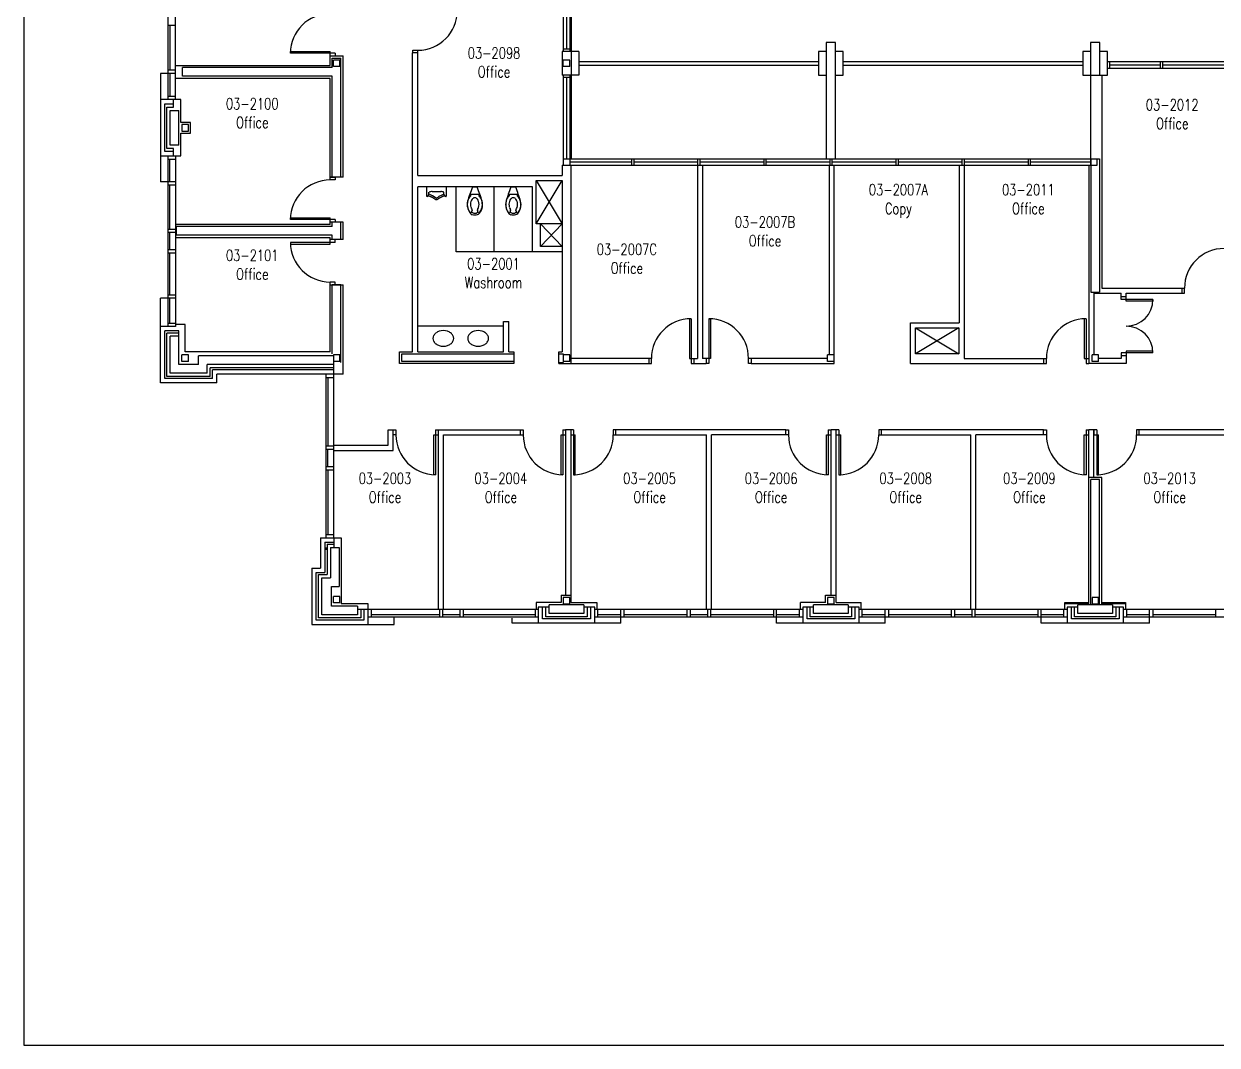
# Model space of a CAD drawing. Extents: x 11182 to 734459, y -1391328 to 152085.
# Drawn here: x 267104 to 294618, y -20624 to 2922 of the extents above; entities that cross this region are included whole.
import ezdxf
from ezdxf.enums import TextEntityAlignment as Align

# ---------------------------------------------------------------- set-up
doc = ezdxf.new("R2010")
doc.units = 0
doc.header["$LTSCALE"] = 500
doc.header["$MEASUREMENT"] = 0
doc.layers.add('0_Defpoints', color=106, linetype='CONTINUOUS', plot=False)
for name, color, linetype in [('0_room_data', 7, 'CONTINUOUS'), ('1_Wall_Exist', 251, 'CONTINUOUS'), ('3_Text', 7, 'CONTINUOUS')]:
    doc.layers.add(name, color=color, linetype=linetype)
doc.styles.add('1_200', font='simplex.shx', dxfattribs={"width": 0.75, "height": 460})

# ---------------------------------------------------------------- blocks, each defined once
blk = doc.blocks.new('room_data')
at = {"layer": '3_Text', "style": '1_200', "width": 0.75}
for tag, p in [('ROOMNUM', (0, 0)), ('ROOMUSE', (0, -575))]:
    blk.add_attdef(tag, text='', height=345, dxfattribs=at).set_placement(p, align=Align.MIDDLE_CENTER)

msp = doc.modelspace()

# ---------------------------------------------------------------- linework, layer by layer
at = {"layer": '0_Defpoints'}
msp.add_lwpolyline([(267104, 27238), (267104, -20624), (341074, -20624), (341074, 27238)], close=True, dxfattribs=at)
at = {"layer": '1_Wall_Exist'}
for p, q in [((279723, 12241), (279723, -187)), ((279541, 9766), (279541, 2288)), ((279691, 9766), (279691, 2288)), ((279616, 6002), (279616, 2338)), ((270597, 1176), (270597, 5334)), ((270422, 5109), (270422, 1176)), ((270597, 2884), (270422, 2884)), ((270472, 2884), (270472, 1851)), ((285604, 2493), (285604, -187)), ((285819, 2493), (285604, 2493)), ((285819, -187), (285819, 2493)), ((291700, 2493), (291700, -337)), ((291915, 2493), (291700, 2493)), ((291915, 1738), (291915, 2493)), ((273251, 2244), (273251, 2284)), ((273251, 2284), (274166, 2284)), ((274281, 2244), (273251, 2244)), ((274166, 1963), (274166, 2284)), ((274281, 2244), (274281, 2182)), ((276066, -4637), (276066, 2251)), ((276186, 2251), (276066, 2251)), ((276071, 2251), (276071, 2313)), ((276071, 2313), (276186, 2313)), ((276186, -572), (276186, 2313)), ((279516, 2288), (279516, 1738)), ((279898, 2288), (279516, 2288)), ((279691, 2338), (279541, 2338)), ((279898, 2288), (279898, 1738)), ((285604, 2288), (285429, 2288)), ((285429, 2288), (285429, 1738)), ((285994, 2288), (285819, 2288)), ((285994, 1738), (285994, 2288)), ((291700, 2288), (291525, 2288)), ((291525, 2288), (291525, 1738)), ((292090, 2288), (291915, 2288)), ((292090, 1738), (292090, 2288)), ((270597, 1963), (274166, 1963)), ((274166, 2182), (274466, 2182)), ((274216, 1913), (274216, 2132)), ((274216, 2132), (274416, 2132)), ((274241, 1938), (274241, 2088)), ((274391, 2088), (274241, 2088)), ((274391, 1938), (274241, 1938)), ((274391, 1938), (274391, 2088)), ((274416, -615), (274416, 2132)), ((274466, -615), (274466, 2182)), ((279691, 2088), (279541, 2088)), ((279541, 1938), (279541, 2088)), ((279691, 1938), (279541, 1938)), ((279691, 1938), (279691, 2088)), ((279898, 2053), (285429, 2053)), ((279898, 1973), (285429, 1973)), ((285994, 2053), (291525, 2053)), ((285994, 1973), (291525, 1973)), ((292090, 2053), (297622, 2053)), ((292140, 2053), (292140, 1903)), ((292140, 1978), (293307, 1978)), ((293307, 2053), (293307, 1903)), ((293357, 2053), (293357, 1903)), ((293357, 1978), (294831, 1978)), ((270252, 1776), (270252, -724)), ((270597, 1776), (270252, 1776)), ((270597, 1851), (270422, 1851)), ((270472, 1778), (270472, 1251)), ((274166, 1663), (270597, 1663)), ((274216, 1913), (270760, 1913)), ((270760, 1713), (270760, 1913)), ((274216, 1713), (270760, 1713)), ((274166, -676), (274166, 1663)), ((274216, -615), (274216, 1713)), ((279898, 1738), (279516, 1738)), ((279541, 1738), (279541, -337)), ((279691, 1688), (279541, 1688)), ((279616, 1688), (279616, -187)), ((279691, 1738), (279691, -337)), ((285429, 1738), (285604, 1738)), ((285819, 1738), (285994, 1738)), ((291525, 1738), (292090, 1738)), ((291958, 1738), (291958, -3172)), ((292090, 1903), (295618, 1903)), ((270727, 1176), (270252, 1176)), ((270422, 1251), (270597, 1251)), ((270552, 1001), (270552, 1176)), ((270727, 651), (270727, 1176)), ((270352, -24), (270352, 1076)), ((270352, 1076), (270552, 1076)), ((270402, 51), (270402, 1001)), ((270402, 1001), (270552, 1001)), ((270477, 126), (270477, 926)), ((270477, 926), (270677, 926)), ((270677, 126), (270677, 926)), ((270947, 651), (270727, 651)), ((270897, 601), (270747, 601)), ((270747, 601), (270747, 451)), ((270897, 451), (270897, 601)), ((270947, 401), (270947, 651)), ((270727, -124), (270727, 401)), ((270727, 401), (270947, 401)), ((270747, 451), (270897, 451)), ((270552, 51), (270402, 51)), ((270677, 126), (270477, 126)), ((270552, -124), (270552, 51)), ((270252, -124), (270727, -124)), ((270552, -24), (270352, -24)), ((270422, -124), (270422, -4057)), ((270422, -199), (270597, -199)), ((270472, -724), (270472, -199)), ((270597, -124), (270597, -4057)), ((279541, -187), (291908, -187)), ((279691, -262), (281115, -262)), ((281115, -187), (281115, -337)), ((281165, -187), (281165, -337)), ((281165, -262), (282639, -262)), ((282639, -187), (282639, -337)), ((282689, -187), (282689, -337)), ((282689, -262), (284163, -262)), ((284163, -187), (284163, -337)), ((284213, -187), (284213, -337)), ((284213, -262), (285687, -262)), ((285687, -187), (285687, -337)), ((285737, -187), (285737, -337)), ((285737, -262), (287211, -262)), ((287211, -187), (287211, -337)), ((287261, -187), (287261, -337)), ((287261, -262), (288735, -262)), ((288735, -187), (288735, -337)), ((288785, -187), (288785, -4792)), ((288785, -262), (290259, -262)), ((290259, -187), (290259, -337)), ((290309, -187), (290309, -337)), ((290309, -262), (291700, -262)), ((291708, -187), (291708, -3263)), ((291850, -337), (291850, -187)), ((291908, -187), (291908, -3263)), ((279516, -337), (279516, -572)), ((279516, -337), (282688, -337)), ((279716, -337), (279716, -4912)), ((282636, -337), (282636, -4792)), ((282689, -337), (288784, -337)), ((282751, -337), (282751, -4792)), ((285672, -337), (285672, -4712)), ((285787, -4912), (285787, -337)), ((288670, -337), (288670, -3972)), ((288785, -337), (291850, -337)), ((291658, -337), (291658, -4912)), ((270597, -724), (270252, -724)), ((270597, -799), (270422, -799)), ((270472, -1816), (270472, -799)), ((274166, -613), (274281, -613)), ((274466, -615), (274166, -615)), ((274281, -676), (274166, -676)), ((274281, -613), (274281, -676)), ((276186, -572), (279516, -572)), ((278916, -1687), (278916, -687)), ((278916, -687), (279516, -687)), ((278916, -1687), (279516, -687)), ((278916, -687), (279516, -1687)), ((279516, -687), (279516, -4637)), ((278831, -837), (276186, -837)), ((276186, -4637), (276186, -837)), ((276392, -1052), (276392, -844)), ((276427, -1037, -50), (276432, -1039, -50)), ((276432, -1039, -50), (276437, -1040, -50)), ((276437, -1040, -50), (276442, -1042, -50)), ((276442, -1004), (276445, -962)), ((276465, -1013, -50), (276442, -1004, -50)), ((276442, -1042, -50), (276447, -1044, -50)), ((276447, -1044, -50), (276451, -1045, -50)), ((276451, -1045, -50), (276455, -1047, -50)), ((276455, -1047, -50), (276459, -1049, -50)), ((276459, -1049, -50), (276463, -1050, -50)), ((276463, -1050, -50), (276467, -1052, -50)), ((276492, -1025, -50), (276465, -1013, -50)), ((276467, -1052, -50), (276471, -1054, -50)), ((276471, -1054, -50), (276475, -1055, -50)), ((276475, -1055, -50), (276479, -1057, -50)), ((276479, -1057, -50), (276483, -1059, -50)), ((276483, -1059, -50), (276488, -1061, -50)), ((276488, -1061, -50), (276493, -1064, -50)), ((276527, -1044, -50), (276492, -1025, -50)), ((276493, -1064, -50), (276498, -1067, -50)), ((276498, -1067, -50), (276504, -1070, -50)), ((276504, -1070, -50), (276511, -1073, -50)), ((276511, -1073, -50), (276517, -1077, -50)), ((276517, -1077, -50), (276524, -1081, -50)), ((276518, -946), (276715, -946)), ((276524, -1081, -50), (276531, -1085, -50)), ((276587, -1081, -50), (276527, -1044, -50)), ((276531, -1085, -50), (276538, -1089, -50)), ((276538, -1089, -50), (276545, -1093, -50)), ((276545, -1093, -50), (276551, -1097, -50)), ((276551, -1097, -50), (276557, -1100, -50)), ((276557, -1100, -50), (276562, -1103, -50)), ((276613, -1098, -50), (276587, -1081, -50)), ((276646, -1081, -50), (276620, -1098, -50)), ((276676, -1062, -50), (276646, -1081, -50)), ((276670, -1104, -50), (276676, -1100, -50)), ((276742, -1025, -50), (276676, -1062, -50)), ((276676, -1100, -50), (276683, -1096, -50)), ((276683, -1096, -50), (276689, -1092, -50)), ((276689, -1092, -50), (276696, -1088, -50)), ((276696, -1088, -50), (276702, -1084, -50)), ((276702, -1084, -50), (276708, -1081, -50)), ((276708, -1081, -50), (276713, -1078, -50)), ((276713, -1078, -50), (276718, -1075, -50)), ((276718, -1075, -50), (276723, -1072, -50)), ((276723, -1072, -50), (276728, -1070, -50)), ((276728, -1070, -50), (276732, -1068, -50)), ((276732, -1068, -50), (276736, -1065, -50)), ((276736, -1065, -50), (276740, -1063, -50)), ((276740, -1063, -50), (276744, -1062, -50)), ((276769, -1013, -50), (276742, -1025, -50)), ((276744, -1062, -50), (276748, -1060, -50)), ((276748, -1060, -50), (276751, -1058, -50)), ((276751, -1058, -50), (276755, -1057, -50)), ((276755, -1057, -50), (276759, -1055, -50)), ((276759, -1055, -50), (276762, -1054, -50)), ((276762, -1054, -50), (276766, -1052, -50)), ((276766, -1052, -50), (276770, -1050, -50)), ((276791, -1004, -50), (276769, -1013, -50)), ((276770, -1050, -50), (276774, -1049, -50)), ((276774, -1049, -50), (276778, -1047, -50)), ((276778, -1047, -50), (276782, -1046, -50)), ((276782, -1046, -50), (276786, -1044, -50)), ((276786, -1044, -50), (276791, -1042, -50)), ((276791, -1004), (276788, -962)), ((276791, -1042, -50), (276796, -1041, -50)), ((276796, -1041, -50), (276801, -1040, -50)), ((276801, -1040, -50), (276807, -1039, -50)), ((276842, -844), (276841, -1052)), ((277071, -2337), (277071, -837)), ((277413, -1041, -51), (277413, -1002, -51)), ((277413, -1002, -51), (277591, -1002, -51)), ((277459, -837), (277547, -837)), ((277591, -1002, -51), (277591, -1041, -51)), ((277951, -2337), (277951, -837)), ((278299, -1041, -51), (278299, -1002, -51)), ((278299, -1002, -51), (278477, -1002, -51)), ((278345, -837), (278434, -837)), ((278477, -1002, -51), (278477, -1041, -51)), ((278831, -2337), (278831, -837)), ((276562, -1103, -50), (276567, -1106, -50)), ((276567, -1106, -50), (276571, -1109, -50)), ((276571, -1109, -50), (276575, -1111, -50)), ((276575, -1111, -50), (276579, -1114, -50)), ((276579, -1114, -50), (276583, -1116, -50)), ((276583, -1116, -50), (276587, -1119, -50)), ((276587, -1119, -50), (276591, -1121, -50)), ((276591, -1121, -50), (276594, -1123, -50)), ((276594, -1123, -50), (276598, -1125, -50)), ((276598, -1125, -50), (276602, -1127, -50)), ((276602, -1127, -50), (276605, -1129, -50)), ((276605, -1129, -50), (276609, -1130, -50)), ((276609, -1130, -50), (276613, -1131, -50)), ((276613, -1131, -50), (276617, -1131, -50)), ((276617, -1131, -50), (276620, -1131, -50)), ((276620, -1131, -50), (276624, -1130, -50)), ((276624, -1130, -50), (276628, -1129, -50)), ((276628, -1129, -50), (276632, -1127, -50)), ((276632, -1127, -50), (276636, -1124, -50)), ((276636, -1124, -50), (276641, -1122, -50)), ((276641, -1122, -50), (276646, -1119, -50)), ((276646, -1119, -50), (276651, -1115, -50)), ((276651, -1115, -50), (276657, -1112, -50)), ((276657, -1112, -50), (276663, -1108, -50)), ((276663, -1108, -50), (276670, -1104, -50)), ((277439, -1372, -51), (277421, -1428, -51)), ((277583, -1429, -51), (277565, -1372, -51)), ((278325, -1372, -51), (278307, -1428, -51)), ((278470, -1429, -51), (278451, -1372, -51)), ((273251, -1591), (273251, -1551)), ((273251, -1551), (274166, -1551)), ((274281, -1591), (273251, -1591)), ((274166, -1703), (274166, -1551)), ((274281, -1591), (274281, -1653)), ((277605, -1434, -51), (277613, -1426, -51)), ((278491, -1434, -51), (278499, -1426, -51)), ((270597, -1816), (270422, -1816)), ((270597, -1891), (270422, -1891)), ((270472, -2291), (270472, -1891)), ((274166, -1703), (270597, -1703)), ((274216, -1753), (270622, -1753)), ((270622, -1953), (270622, -1753)), ((274466, -1653), (274166, -1653)), ((274216, -1753), (274216, -1653)), ((274416, -2053), (274416, -1653)), ((274466, -2053), (274466, -1653)), ((279516, -1687), (278916, -1687)), ((279016, -2212), (279016, -1687)), ((279016, -1687), (279516, -2212)), ((279516, -1687), (279016, -2212)), ((270597, -2003), (274166, -2003)), ((274216, -1953), (270622, -1953)), ((274281, -2116), (273251, -2116)), ((273251, -2116), (273251, -2156)), ((273251, -2156), (274166, -2156)), ((274166, -2156), (274166, -2003)), ((274466, -2053), (274166, -2053)), ((274216, -2053), (274216, -1953)), ((274281, -2116), (274281, -2053)), ((270597, -2291), (270422, -2291)), ((270597, -2366), (270422, -2366)), ((270472, -3331), (270472, -2366)), ((279516, -2337), (277071, -2337)), ((279516, -2212), (279016, -2212)), ((274166, -4637), (274166, -3031)), ((274281, -3031), (274166, -3031)), ((274166, -3093), (274466, -3093)), ((274216, -4687), (274216, -3095)), ((274416, -3095), (274216, -3095)), ((274281, -3093), (274281, -3031)), ((274416, -4887), (274416, -3095)), ((274466, -5157), (274466, -3093)), ((291708, -3263), (291908, -3263)), ((291773, -3287), (291773, -4712)), ((291773, -3287), (292408, -3287)), ((291958, -3172), (293866, -3172)), ((292408, -3433), (292408, -3287)), ((292523, -3287), (293866, -3287)), ((292523, -3473), (292523, -3287)), ((293804, -3172), (293804, -3287)), ((293866, -3287), (293866, -3172)), ((270252, -5357), (270252, -3406)), ((270597, -3406), (270252, -3406)), ((270597, -3331), (270422, -3331)), ((270472, -3982), (270472, -3406)), ((292523, -3371), (292408, -3371)), ((293138, -3433), (292408, -3433)), ((293138, -3473), (292523, -3473)), ((293138, -3433), (293138, -3473)), ((270597, -4057), (270252, -4057)), ((270422, -3982), (270597, -3982)), ((270827, -4007), (270597, -4007)), ((270822, -4637), (270822, -4007)), ((270827, -4637), (270827, -4007)), ((276186, -4037), (278166, -4037)), ((278166, -4637), (278166, -3937)), ((278166, -3937), (278286, -3937)), ((278286, -4637), (278286, -3937)), ((282449, -3877), (282449, -4792)), ((282489, -3877), (282449, -3877)), ((282489, -3877), (282489, -4907)), ((282898, -3877), (282938, -3877)), ((282898, -3877), (282898, -4907)), ((282938, -3877), (282938, -4792)), ((287545, -3972), (288670, -3972)), ((287545, -4912), (287545, -3972)), ((287660, -4087), (288660, -4687)), ((288660, -4087), (287660, -4687)), ((287660, -4087), (288660, -4087)), ((287660, -4687), (287660, -4087)), ((288660, -4087), (288660, -4687)), ((291555, -3877), (291555, -4792)), ((291595, -3877), (291555, -3877)), ((291595, -3877), (291595, -4907)), ((270352, -5257), (270352, -4157)), ((270677, -4157), (270352, -4157)), ((270402, -5207), (270402, -4207)), ((270677, -4207), (270402, -4207)), ((270677, -4282), (270477, -4282)), ((270477, -5132), (270477, -4282)), ((270677, -4932), (270677, -4157)), ((274166, -4637), (270822, -4637)), ((275766, -4912), (275766, -4637)), ((275766, -4637), (276066, -4637)), ((276186, -4637), (278166, -4637)), ((278286, -4637), (278401, -4637)), ((278401, -4637), (278401, -4912)), ((279441, -4912), (279441, -4637)), ((279441, -4637), (279516, -4637)), ((292408, -4663), (292408, -4797)), ((293138, -4663), (292408, -4663)), ((293138, -4623), (292523, -4623)), ((292523, -4623), (292523, -4912)), ((293138, -4663), (293138, -4623)), ((271127, -4932), (270677, -4932)), ((270897, -4712), (270747, -4712)), ((270747, -4862), (270747, -4712)), ((270897, -4862), (270747, -4862)), ((270897, -4862), (270897, -4712)), ((274241, -4732), (271127, -4732)), ((271127, -4932), (271127, -4732)), ((274241, -4932), (271327, -4932)), ((271327, -5132), (271327, -4932)), ((274241, -4712), (274241, -8925)), ((274391, -4712), (274241, -4712)), ((274391, -4862), (274241, -4862)), ((274391, -4862), (274391, -4712)), ((278401, -4912), (275766, -4912)), ((275816, -4687), (278401, -4687)), ((275816, -4862), (275816, -4687)), ((278401, -4862), (275816, -4862)), ((279441, -4687), (279541, -4687)), ((279441, -4887), (279541, -4887)), ((279441, -4912), (281511, -4912)), ((279541, -4687), (279541, -4887)), ((279691, -4712), (279541, -4712)), ((279691, -4862), (279541, -4862)), ((279691, -4862), (279691, -4712)), ((281574, -4792), (279716, -4792)), ((281511, -4792), (281511, -4912)), ((281511, -4907), (281574, -4907)), ((281574, -4907), (281574, -4792)), ((282449, -4792), (282636, -4792)), ((282489, -4907), (282551, -4907)), ((282551, -4792), (282551, -4912)), ((282551, -4912), (282835, -4912)), ((282938, -4792), (282751, -4792)), ((282835, -4792), (282835, -4912)), ((282898, -4907), (282835, -4907)), ((285637, -4792), (283813, -4792)), ((283813, -4907), (283813, -4792)), ((283875, -4907), (283813, -4907)), ((283875, -4792), (283875, -4912)), ((283875, -4912), (285787, -4912)), ((285787, -4712), (285637, -4712)), ((285637, -4862), (285637, -4712)), ((285787, -4862), (285637, -4862)), ((287545, -4912), (290618, -4912)), ((288660, -4687), (287660, -4687)), ((288785, -4792), (290680, -4792)), ((290618, -4792), (290618, -4912)), ((290618, -4907), (290680, -4907)), ((290680, -4907), (290680, -4792)), ((291555, -4792), (291658, -4792)), ((291595, -4907), (291658, -4907)), ((292523, -4912), (291658, -4912)), ((291883, -4712), (291733, -4712)), ((291733, -4862), (291733, -4712)), ((291883, -4862), (291733, -4862)), ((291883, -4862), (291883, -4712)), ((292408, -4797), (291883, -4797)), ((292408, -4726), (292523, -4726)), ((271402, -5207), (270402, -5207)), ((271327, -5132), (270477, -5132)), ((271402, -5207), (271402, -5007)), ((274241, -5007), (271402, -5007)), ((271452, -5257), (271452, -5057)), ((274241, -5057), (271452, -5057)), ((271552, -5357), (271552, -5157)), ((274466, -5157), (271552, -5157)), ((274066, -5157), (274066, -8925)), ((271552, -5357), (270252, -5357)), ((271452, -5257), (270352, -5257)), ((274066, -5232), (274241, -5232)), ((274116, -5232), (274116, -6817)), ((275501, -6794), (275501, -6437)), ((275501, -6437), (275621, -6437)), ((275621, -6914), (275621, -6437)), ((275621, -6442), (275684, -6442)), ((275684, -6557), (275621, -6557)), ((275684, -6442), (275684, -6557)), ((276559, -7472), (276559, -6557)), ((276559, -6557), (276661, -6557)), ((276599, -6442), (276599, -7472)), ((276599, -6442), (276661, -6442)), ((276661, -10580), (276661, -6437)), ((276661, -6437), (278556, -6437)), ((276781, -10580), (276781, -6557)), ((276781, -6557), (278618, -6557)), ((278556, -6557), (278556, -6437)), ((278556, -6442), (278618, -6442)), ((278618, -6442), (278618, -6557)), ((279493, -7472), (279493, -6557)), ((279493, -6557), (279596, -6557)), ((279533, -6442), (279533, -7472)), ((279533, -6442), (279596, -6442)), ((279596, -6437), (279596, -10252)), ((279716, -6437), (279596, -6437)), ((279716, -6437), (279716, -10420)), ((279778, -6442), (279716, -6442)), ((279716, -6557), (279818, -6557)), ((279778, -6442), (279778, -7472)), ((279818, -7472), (279818, -6557)), ((280756, -6442), (280693, -6442)), ((280693, -6442), (280693, -6557)), ((280693, -6557), (282841, -6557)), ((284672, -6437), (280756, -6437)), ((280756, -6557), (280756, -6437)), ((282841, -10580), (282841, -6557)), ((284734, -6557), (282961, -6557)), ((282961, -10580), (282961, -6557)), ((284672, -6557), (284672, -6437)), ((284672, -6442), (284734, -6442)), ((284734, -6442), (284734, -6557)), ((285609, -7472), (285609, -6557)), ((285609, -6557), (285712, -6557)), ((285649, -6442), (285649, -7472)), ((285649, -6442), (285712, -6442)), ((285712, -6442), (285712, -6557)), ((285717, -10252), (285717, -6437)), ((285837, -6437), (285717, -6437)), ((285837, -10420), (285837, -6437)), ((285899, -6442), (285837, -6442)), ((285837, -6557), (285939, -6557)), ((285899, -6442), (285899, -7472)), ((285939, -7472), (285939, -6557)), ((286877, -6442), (286814, -6442)), ((286814, -6442), (286814, -6557)), ((286814, -6557), (288937, -6557)), ((290618, -6437), (286877, -6437)), ((286877, -6557), (286877, -6437)), ((288937, -10580), (288937, -6557)), ((289057, -10580), (289057, -6557)), ((290680, -6557), (289057, -6557)), ((290618, -6557), (290618, -6437)), ((290618, -6442), (290680, -6442)), ((290680, -6442), (290680, -6557)), ((291555, -7472), (291555, -6557)), ((291555, -6557), (291658, -6557)), ((291595, -6442), (291595, -7472)), ((291595, -6442), (291658, -6442)), ((291658, -10450), (291658, -6437)), ((291778, -6437), (291658, -6437)), ((291778, -7537), (291778, -6437)), ((291783, -6557), (291783, -6437)), ((291845, -6442), (291783, -6442)), ((291783, -6557), (291885, -6557)), ((291845, -6442), (291845, -7472)), ((291885, -7472), (291885, -6557)), ((292823, -6442), (292760, -6442)), ((292760, -6442), (292760, -6557)), ((292760, -6557), (295033, -6557)), ((296864, -6437), (292823, -6437)), ((292823, -6557), (292823, -6437)), ((274241, -6817), (274066, -6817)), ((274241, -6794), (275501, -6794)), ((274241, -6892), (274066, -6892)), ((274116, -7292), (274116, -6892)), ((274241, -6914), (275621, -6914)), ((274241, -7292), (274066, -7292)), ((274241, -7367), (274066, -7367)), ((274116, -7367), (274116, -8850)), ((276599, -7472), (276559, -7472)), ((279533, -7472), (279493, -7472)), ((279778, -7472), (279818, -7472)), ((285649, -7472), (285609, -7472)), ((285899, -7472), (285939, -7472)), ((291595, -7472), (291555, -7472)), ((291958, -7537), (291658, -7537)), ((291708, -10450), (291708, -7587)), ((291908, -7587), (291708, -7587)), ((291845, -7472), (291885, -7472)), ((291908, -10450), (291908, -7587)), ((291958, -10450), (291958, -7537)), ((273946, -8925), (274421, -8925)), ((273946, -8925), (273946, -9625)), ((274046, -9025), (274251, -9025)), ((274046, -9025), (274046, -9725)), ((274066, -8850), (274241, -8850)), ((274096, -9075), (274251, -9075)), ((274096, -9075), (274096, -9775)), ((274251, -8925), (274251, -9150)), ((274421, -8925), (274421, -10450)), ((274076, -9153), (274076, -9203)), ((274171, -9150), (274171, -9850)), ((274171, -9150), (274371, -9150)), ((274371, -9150), (274371, -10050)), ((273746, -9625), (273746, -10925)), ((273746, -9625), (273946, -9625)), ((273846, -10825), (273846, -9725)), ((273846, -9725), (274046, -9725)), ((273896, -10775), (273896, -9775)), ((273896, -9775), (274096, -9775)), ((273971, -9850), (274171, -9850)), ((273971, -10700), (273971, -9850)), ((274196, -10050), (274371, -10050)), ((274196, -10500), (274196, -10050)), ((274241, -10430), (274241, -10280)), ((274391, -10280), (274241, -10280)), ((274391, -10430), (274241, -10430)), ((274391, -10430), (274391, -10280)), ((275046, -10450), (274421, -10450)), ((275046, -10925), (275046, -10450)), ((278916, -10420), (278916, -10580)), ((279491, -10420), (278916, -10420)), ((279491, -10252), (279491, -10420)), ((279491, -10252), (279716, -10252)), ((279691, -10302), (279541, -10302)), ((279541, -10302), (279541, -10452)), ((279541, -10452), (279691, -10452)), ((279691, -10452), (279691, -10302)), ((279716, -10420), (280316, -10420)), ((280316, -10420), (280316, -10580)), ((285012, -10580), (285012, -10420)), ((285587, -10420), (285012, -10420)), ((285587, -10420), (285587, -10252)), ((285587, -10252), (285837, -10252)), ((285787, -10302), (285637, -10302)), ((285637, -10302), (285637, -10452)), ((285637, -10452), (285787, -10452)), ((285787, -10452), (285787, -10302)), ((285837, -10420), (286412, -10420)), ((286412, -10580), (286412, -10420)), ((291108, -10420), (291658, -10420)), ((291108, -10580), (291108, -10420)), ((291658, -10450), (291108, -10450)), ((291883, -10302), (291733, -10302)), ((291733, -10302), (291733, -10452)), ((291733, -10452), (291883, -10452)), ((291883, -10452), (291883, -10302)), ((291958, -10420), (292508, -10420)), ((292508, -10450), (291958, -10450)), ((292508, -10420), (292508, -10580)), ((274796, -10700), (273971, -10700)), ((274796, -10500), (274196, -10500)), ((274796, -10500), (274796, -10700)), ((278966, -10580), (274796, -10580)), ((274871, -10580), (274871, -10775)), ((274946, -10580), (274946, -10825)), ((275121, -10755), (275121, -10580)), ((276684, -10705), (275121, -10705)), ((276684, -10580), (276684, -10755)), ((276759, -10580), (276759, -10755)), ((277159, -10705), (276759, -10705)), ((277159, -10580), (277159, -10755)), ((277234, -10580), (277234, -10755)), ((278891, -10705), (277234, -10705)), ((278891, -10580), (278891, -10755)), ((278966, -10527), (278966, -10897)), ((279216, -10527), (278966, -10527)), ((279066, -10797), (279066, -10527)), ((279141, -10747), (279141, -10527)), ((280016, -10472), (279216, -10472)), ((279216, -10672), (279216, -10472)), ((280016, -10672), (279216, -10672)), ((280016, -10472), (280016, -10672)), ((280266, -10527), (280016, -10527)), ((280091, -10527), (280091, -10747)), ((280166, -10527), (280166, -10797)), ((280266, -10897), (280266, -10527)), ((285062, -10580), (280266, -10580)), ((280341, -10755), (280341, -10580)), ((280866, -10705), (280341, -10705)), ((280866, -10897), (280866, -10580)), ((280941, -10580), (280941, -10755)), ((282389, -10705), (280941, -10705)), ((282389, -10580), (282389, -10755)), ((282464, -10580), (282464, -10755)), ((282864, -10705), (282464, -10705)), ((282864, -10580), (282864, -10755)), ((282939, -10580), (282939, -10755)), ((284387, -10705), (282939, -10705)), ((284387, -10580), (284387, -10755)), ((284462, -10897), (284462, -10580)), ((284987, -10705), (284462, -10705)), ((284987, -10755), (284987, -10580)), ((285062, -10527), (285062, -10897)), ((285312, -10527), (285062, -10527)), ((285162, -10797), (285162, -10527)), ((285237, -10747), (285237, -10527)), ((286112, -10472), (285312, -10472)), ((285312, -10672), (285312, -10472)), ((286112, -10672), (285312, -10672)), ((286112, -10472), (286112, -10672)), ((286362, -10527), (286112, -10527)), ((286187, -10527), (286187, -10747)), ((286262, -10527), (286262, -10797)), ((286362, -10897), (286362, -10527)), ((291158, -10580), (286362, -10580)), ((286437, -10755), (286437, -10580)), ((286962, -10705), (286437, -10705)), ((286962, -10897), (286962, -10580)), ((287037, -10580), (287037, -10755)), ((288485, -10705), (287037, -10705)), ((288485, -10580), (288485, -10755)), ((288560, -10580), (288560, -10755)), ((288960, -10705), (288560, -10705)), ((288960, -10580), (288960, -10755)), ((289035, -10580), (289035, -10755)), ((290483, -10705), (289035, -10705)), ((290483, -10580), (290483, -10755)), ((290558, -10897), (290558, -10580)), ((291083, -10705), (290558, -10705)), ((291083, -10755), (291083, -10580)), ((291158, -10527), (291158, -10897)), ((291408, -10527), (291158, -10527)), ((291258, -10797), (291258, -10527)), ((291333, -10747), (291333, -10527)), ((292208, -10472), (291408, -10472)), ((291408, -10672), (291408, -10472)), ((292208, -10672), (291408, -10672)), ((292208, -10472), (292208, -10672)), ((292458, -10527), (292208, -10527)), ((292283, -10527), (292283, -10747)), ((292358, -10527), (292358, -10797)), ((292458, -10897), (292458, -10527)), ((297254, -10580), (292458, -10580)), ((292533, -10755), (292533, -10580)), ((293058, -10705), (292533, -10705)), ((293058, -10897), (293058, -10580)), ((293133, -10580), (293133, -10755)), ((294581, -10705), (293133, -10705)), ((294581, -10580), (294581, -10755)), ((273746, -10925), (275646, -10925)), ((274946, -10825), (273846, -10825)), ((274871, -10775), (273896, -10775)), ((278966, -10755), (275046, -10755)), ((275646, -10925), (275646, -10755)), ((278366, -10897), (278366, -10777)), ((280866, -10897), (278366, -10897)), ((280166, -10797), (279066, -10797)), ((280091, -10747), (279141, -10747)), ((285062, -10755), (280266, -10755)), ((286962, -10897), (284462, -10897)), ((286262, -10797), (285162, -10797)), ((286187, -10747), (285237, -10747)), ((291158, -10755), (286362, -10755)), ((293058, -10897), (290558, -10897)), ((292358, -10797), (291258, -10797)), ((292283, -10747), (291333, -10747)), ((297254, -10755), (292458, -10755))]:
    msp.add_line(p, q, dxfattribs=at)
for centre, radius, start, end in [((274166, 2244), 915, 90, 180), ((276186, 3228), 915, 270, 0), ((274166, -1591), 915, 90, 180), ((276398, -844, -50), 6.25, 90, 180.1348), ((276398, -1052, -50), 6.25, 180.1348, 281.3923), ((276392, -1018, -50), 40.5, 281.3923, 329.9849), ((276377, -996, -50), 65.4, 319.6512, 353.2474), ((276449, -962, -50), 3.12, 115.2979, 174.9658), ((276509, -1091, -50), 146, 86.541, 115.2979), ((276617, -1092, -50), 6.25, 237.7632, 302.2368), ((276724, -1091, -50), 146, 64.7021, 93.459), ((276785, -962, -50), 3.12, 5.0342, 64.7021), ((276856, -996, -50), 65.4, 186.7526, 220.3488), ((276842, -1018, -50), 40.5, 210.0151, 258.6077), ((276835, -1052, -50), 6.25, 258.6077, 359.8652), ((276835, -844, -50), 6.25, 359.8652, 90), ((280200, -1978, -51), 2977, 157.6414, 164.2149), ((277573, -1222, -51), 243, 143.3276, 162.8583), ((277530, -1189, -51), 189, 128.1352, 143.3275), ((277459, -850, -51), 12.7, 89.9984, 157.6414), ((277502, -1157, -51), 70.2, 53.419, 126.581), ((277547, -850, -51), 12.7, 22.3176, 89.9984), ((274805, -1976, -51), 2977, 15.7435, 22.3176), ((277474, -1189, -51), 189, 36.6725, 51.8648), ((277431, -1222, -51), 243, 17.1417, 36.6724), ((281087, -1978, -51), 2977, 157.6414, 164.2149), ((278459, -1222, -51), 243, 143.3276, 162.8583), ((278416, -1189, -51), 189, 128.1352, 143.3275), ((278345, -850, -51), 12.7, 89.9984, 157.6414), ((278388, -1157, -51), 70.2, 53.419, 126.581), ((278434, -850, -51), 12.7, 22.3176, 89.9984), ((275691, -1976, -51), 2977, 15.7435, 22.3176), ((278361, -1189, -51), 189, 36.6725, 51.8648), ((278317, -1222, -51), 243, 17.1417, 36.6724), ((277610, -1244, -51), 286, 164.4586, 178.3489), ((277671, -1234, -51), 346, 180.286, 218.9616), ((277641, -1243, -51), 314, 162.8584, 194.8057), ((277573, -1264, -51), 243, 197.1416, 216.6725), ((277641, -1243, -51), 238, 162.8584, 194.8057), ((277573, -1222, -51), 167, 143.3275, 162.8583), ((277573, -1264, -51), 167, 197.1417, 215.5171), ((277427, -1368, -51), 12.7, 341.7562, 35.5172), ((277530, -1189, -51), 112, 128.1352, 143.3275), ((277474, -1189, -51), 112, 36.6725, 51.8648), ((277577, -1368, -51), 12.7, 144.4828, 198.2438), ((277431, -1222, -51), 167, 17.1417, 36.6725), ((277431, -1264, -51), 167, 324.4829, 342.8583), ((277362, -1243, -51), 238, 342.8584, 18.1521), ((277335, -1234, -51), 346, 321.1462, 359.6724), ((277376, -1242, -51), 300, 327.2315, 345.071), ((277362, -1243, -51), 314, 351.7349, 17.1416), ((277253, -1209, -51), 428, 345.0711, 349.3345), ((277395, -1244, -51), 286, 1.6094, 15.4998), ((278497, -1244, -51), 286, 164.4586, 178.3489), ((278557, -1234, -51), 346, 180.286, 218.9616), ((278528, -1243, -51), 314, 162.8584, 194.8057), ((278459, -1264, -51), 243, 197.1416, 216.6725), ((278528, -1243, -51), 238, 162.8584, 194.8057), ((278459, -1222, -51), 167, 143.3275, 162.8583), ((278459, -1264, -51), 167, 197.1417, 215.5171), ((278313, -1368, -51), 12.7, 341.7562, 35.5172), ((278416, -1189, -51), 112, 128.1352, 143.3275), ((278361, -1189, -51), 112, 36.6725, 51.8648), ((278317, -1222, -51), 167, 17.1417, 36.6725), ((278463, -1368, -51), 12.7, 144.4828, 198.2438), ((278317, -1264, -51), 167, 324.4829, 342.8583), ((278249, -1243, -51), 238, 342.8584, 18.1521), ((278222, -1234, -51), 346, 321.1462, 359.6724), ((278263, -1242, -51), 300, 327.2315, 345.071), ((278249, -1243, -51), 314, 351.7349, 17.1416), ((278140, -1209, -51), 428, 345.0711, 349.3345), ((278282, -1244, -51), 286, 1.6094, 15.4998), ((277530, -1296, -51), 189, 216.6725, 226.5742), ((277409, -1424, -51), 12.7, 226.5741, 341.7562), ((277461, -1404, -51), 76.2, 218.9616, 255.4528), ((277487, -1363, -51), 76.8, 217.9902, 261.9051), ((277502, -1245, -51), 240, 255.4528, 284.9767), ((277502, -1245, -51), 196, 262.3686, 278.0949), ((277519, -1363, -51), 76.8, 278.0949, 320.048), ((277545, -1403, -51), 76.8, 284.9767, 321.1462), ((277596, -1425, -51), 12.7, 198.2438, 315.6721), ((277454, -1292, -51), 208, 319.7473, 327.2315), ((278416, -1296, -51), 189, 216.6725, 226.5742), ((278295, -1424, -51), 12.7, 226.5741, 341.7562), ((278348, -1404, -51), 76.2, 218.9616, 255.4528), ((278374, -1363, -51), 76.8, 217.9902, 261.9051), ((278389, -1245, -51), 240, 255.4528, 284.9767), ((278389, -1245, -51), 196, 262.3686, 278.0949), ((278405, -1363, -51), 76.8, 278.0949, 320.048), ((278431, -1403, -51), 76.8, 284.9767, 321.1462), ((278482, -1425, -51), 12.7, 198.2438, 315.6721), ((278341, -1292, -51), 208, 319.7473, 327.2315), ((274166, -2116), 915, 180, 270), ((294781, -3172), 915, 90, 180), ((292523, -3433), 615, 270, 0), ((282489, -4792), 915, 90, 180), ((282898, -4792), 915, 0, 90), ((291595, -4792), 915, 90, 180), ((292523, -4663), 615, 0, 90), ((276673, -4330), 137, 151.1555, 208.8445), ((276723, -4357), 193, 126.9456, 151.1555), ((276723, -4303), 193, 208.8445, 233.0544), ((276755, -4400), 246, 107.3026, 126.9456), ((276776, -4467), 317, 72.6974, 107.3026), ((276797, -4400), 246, 53.0544, 72.6974), ((276829, -4357), 193, 28.8445, 53.0544), ((276829, -4303), 193, 306.9456, 331.1555), ((276878, -4330), 137, 331.1555, 28.8445), ((277477, -4330), 137, 151.1555, 208.8445), ((277526, -4357), 193, 126.9456, 151.1555), ((277526, -4303), 193, 208.8445, 233.0544), ((277558, -4400), 246, 107.3026, 126.9456), ((277579, -4467), 317, 72.6974, 107.3026), ((277600, -4400), 246, 53.0544, 72.6974), ((277632, -4357), 193, 28.8445, 53.0544), ((277632, -4303), 193, 306.9456, 331.1555), ((277682, -4330), 137, 331.1555, 28.8445), ((276755, -4260), 246, 233.0544, 252.6974), ((276776, -4193), 317, 252.6974, 287.3026), ((276797, -4260), 246, 287.3026, 306.9456), ((277558, -4260), 246, 233.0544, 252.6974), ((277579, -4193), 317, 252.6974, 287.3026), ((277600, -4260), 246, 287.3026, 306.9456), ((276599, -6557), 915, 180, 270), ((279533, -6557), 915, 180, 270), ((279778, -6557), 915, 270, 0), ((285649, -6557), 915, 180, 270), ((285899, -6557), 915, 270, 0), ((291595, -6557), 915, 180, 270), ((291845, -6557), 915, 270, 0)]:
    msp.add_arc(centre, radius, start, end, dxfattribs=at)

# ---------------------------------------------------------------- block references
at = {"layer": '0_room_data', "xscale": 0.75, "yscale": 0.75, "zscale": 0.75}
for p, values in [((277945, 2249), {'ROOMNUM': '03-2098', 'ROOMUSE': 'Office'}), ((272370, 1080), {'ROOMNUM': '03-2100', 'ROOMUSE': 'Office'}), ((293582, 1055), {'ROOMNUM': '03-2012', 'ROOMUSE': 'Office'}), ((287270, -902), {'ROOMNUM': '03-2007A', 'ROOMUSE': 'Copy'}), ((290263, -902), {'ROOMNUM': '03-2011', 'ROOMUSE': 'Office'}), ((284193, -1646), {'ROOMNUM': '03-2007B', 'ROOMUSE': 'Office'}), ((281007, -2276), {'ROOMNUM': '03-2007C', 'ROOMUSE': 'Office'}), ((272370, -2415), {'ROOMNUM': '03-2101', 'ROOMUSE': 'Office'}), ((277934, -2609), {'ROOMNUM': '03-2001', 'ROOMUSE': 'Washroom'}), ((275430, -7557), {'ROOMNUM': '03-2003', 'ROOMUSE': 'Office'}), ((278102, -7557), {'ROOMNUM': '03-2004', 'ROOMUSE': 'Office'}), ((281531, -7557), {'ROOMNUM': '03-2005', 'ROOMUSE': 'Office'}), ((284334, -7557), {'ROOMNUM': '03-2006', 'ROOMUSE': 'Office'}), ((287437, -7557), {'ROOMNUM': '03-2008', 'ROOMUSE': 'Office'}), ((290289, -7557), {'ROOMNUM': '03-2009', 'ROOMUSE': 'Office'}), ((293524, -7557), {'ROOMNUM': '03-2013', 'ROOMUSE': 'Office'})]:
    msp.add_blockref('room_data', p, dxfattribs=at).add_auto_attribs(values)

doc.saveas('drawing.dxf')
